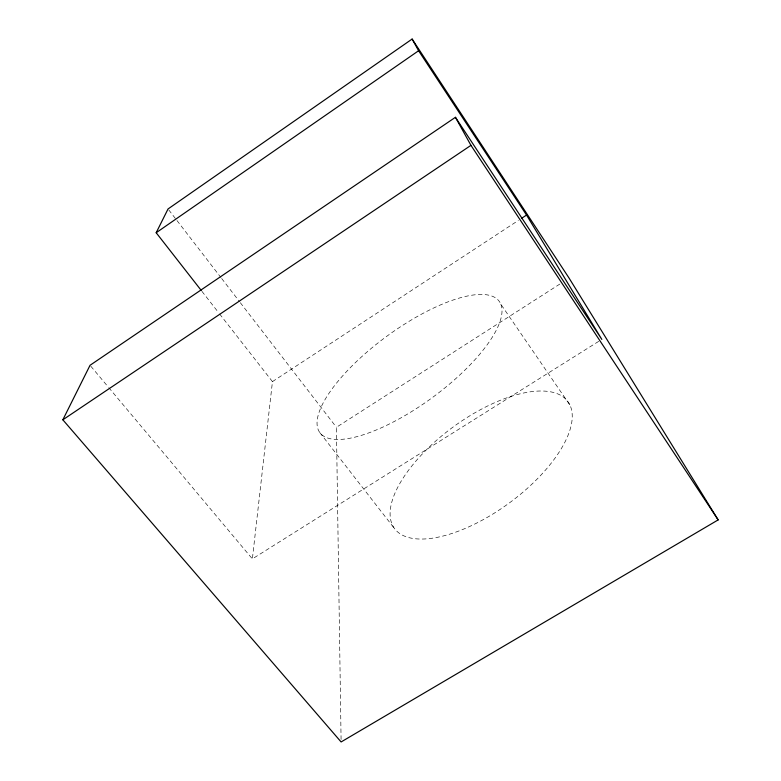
<?xml version="1.0" encoding="UTF-8"?>
<svg xmlns="http://www.w3.org/2000/svg" width="781" height="781" viewBox="0 0 781 781"><rect width="100%" height="100%" fill="white"/><g stroke="black" fill="none" stroke-linecap="round" stroke-linejoin="round"><path stroke-width="0.59" stroke-dasharray="3.9 2.93" d="M598.724 341.346L252.38 558.884L272.452 381.616L219.188 313.425M272.452 381.616L518.389 220.418M341.082 739.509L336.416 427.295L559.879 284.04M90.821 366.221L107.983 386.702M108.764 387.63L252.38 558.884M201.937 291.333L218.436 312.459M319.859 432.674L394.59 528.688M168.784 209.933L176.233 219.588M176.984 220.554L220.935 277.558M221.687 278.514L239.562 301.7M240.304 302.667L336.416 427.295M500.836 304.239A111.146 38.191 -36.2 0 1 376.852 429.735A111.146 38.191 -36.2 0 1 350.903 367.05A111.146 38.191 -36.2 0 1 500.836 304.239L570.003 405.212A107.436 47.241 -36.2 0 1 454.327 532.642A107.436 47.241 -36.2 0 1 419.182 457.363A107.436 47.241 -36.2 0 1 570.003 405.212"/><path stroke-width="1.17" d="M412.124 39.05L569.105 278.134L718.159 519.892L341.112 741.95L62.841 419.807L90.04 365.293L455.43 117.306L601.819 339.403L526.55 215.068L418.596 50.745L412.124 39.05L168.042 208.966L156.18 232.738L201.186 290.366M156.18 232.738L418.596 50.745M62.841 419.807L470.953 145.354L455.43 117.306M521.444 218.416L526.55 215.068M470.953 145.354L718.159 519.892"/></g></svg>
